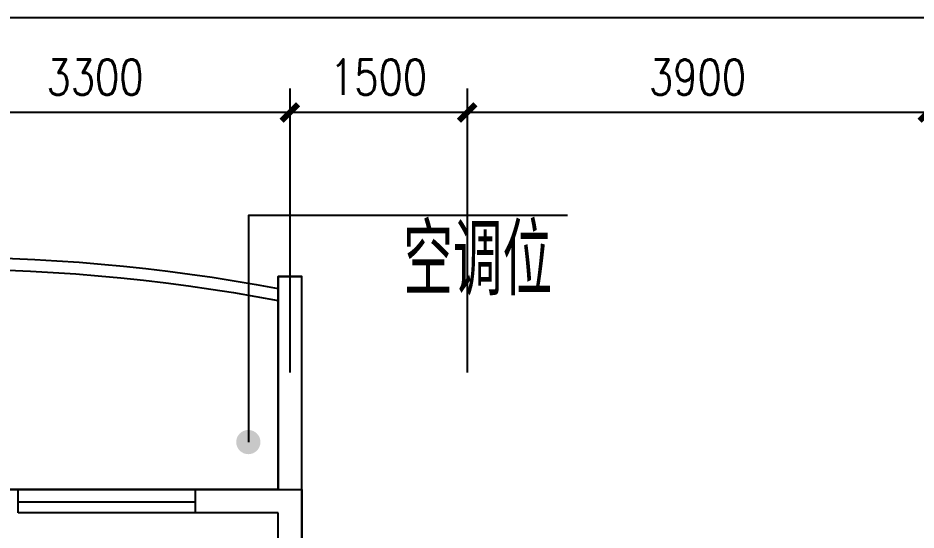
# Model space of a CAD drawing. Header units: millimetres. Extents: x 1143 to 39838, y 578 to 35727.
# Drawn here: x 21287 to 28889, y 30395 to 34727 of the extents above; entities that cross this region are included whole.
import ezdxf

# ---------------------------------------------------------------- set-up
doc = ezdxf.new("R2010")
doc.units = ezdxf.units.MM
for name, color, linetype in [('3', 7, 'Continuous'), ('AXIS', 3, 'Continuous'), ('JJ', 8, 'Continuous'), ('PUB_WINDW', 7, 'Continuous'), ('T', 7, 'Continuous'), ('WALL', 255, 'Continuous'), ('WINDOW', 2, 'Continuous')]:
    doc.layers.add(name, color=color, linetype=linetype)
doc.styles.add('DIM_FONT', font='SIMPLEX', dxfattribs={"width": 0.8})
doc.styles.add('HZ', font='txt', dxfattribs={"width": 0.7, "height": 5, "bigfont": 'hztxt'})
doc.styles.get("Standard").update_dxf_attribs({"font": 'arial.ttf'})
doc.dimstyles.new('AXIS', dxfattribs={"dimtxt": 300, "dimasz": 1, "dimexe": 250, "dimexo": 300, "dimgap": 0.09, "dimtad": 1, "dimdec": 0, "dimzin": 0, "dimdsep": 46, "dimtxsty": 'DIM_FONT', "dimblk": '_DIMX', "dimcen": 0.09, "dimse1": 1, "dimse2": 1, "dimclrt": 7, "dimadec": 0, "dimazin": 0, "dimtfac": 1, "dimtdec": 0, "dimtix": 1, "dimtmove": 2, "dimatfit": 3, "dimldrblk": '_DIMX', "dimfxl": 1, "dimtolj": 1, "dimtzin": 0, "dimarcsym": 0})

# ---------------------------------------------------------------- blocks, each defined once
blk = doc.blocks.new('_DIMX')
at = {"const_width": 50}
blk.add_lwpolyline([(-70, -70), (70, 70)], dxfattribs=at)
blk = doc.blocks.new('*D62')
at = {"color": 0, "linetype": 'ByBlock', "transparency": 16777216}
blk.add_line((632167.8, 391548.4), (603969.8, 391548.4), dxfattribs=at)
at = {"layer": 'DEFPOINTS', "color": 0, "linetype": 'ByBlock', "transparency": 16777216}
for p in [(603968.8, 391548.4), (603968.8, 388548.4), (632168.8, 388548.4)]:
    blk.add_point(p, dxfattribs=at)
at = {"color": 0, "linetype": 'ByBlock', "transparency": 16777216, "rotation": 180}
blk.add_blockref('_DIMX', (603968.8, 391548.4), dxfattribs=at)
at = {"color": 0, "linetype": 'ByBlock', "transparency": 16777216}
blk.add_blockref('_DIMX', (632168.8, 391548.4), dxfattribs=at)
at = {"color": 7, "linetype": 'ByBlock', "transparency": 16777216, "insert": (618068.8, 391848.4), "char_height": 300, "attachment_point": 5, "style": 'DIM_FONT'}
blk.add_mtext('\\A1;28200', dxfattribs=at)
blk = doc.blocks.new('*D68')
at = {"color": 0, "linetype": 'ByBlock', "transparency": 16777216}
blk.add_line((624967.8, 390748.4), (623469.8, 390748.4), dxfattribs=at)
at = {"layer": 'DEFPOINTS', "color": 0, "linetype": 'ByBlock', "transparency": 16777216}
for p in [(623468.8, 390748.4), (623468.8, 388548.4), (624968.8, 388548.4)]:
    blk.add_point(p, dxfattribs=at)
at = {"color": 0, "linetype": 'ByBlock', "transparency": 16777216, "rotation": 180}
blk.add_blockref('_DIMX', (623468.8, 390748.4), dxfattribs=at)
at = {"color": 0, "linetype": 'ByBlock', "transparency": 16777216}
blk.add_blockref('_DIMX', (624968.8, 390748.4), dxfattribs=at)
at = {"color": 7, "linetype": 'ByBlock', "transparency": 16777216, "insert": (624218.8, 391048.4), "char_height": 300, "attachment_point": 5, "style": 'DIM_FONT'}
blk.add_mtext('\\A1;1500', dxfattribs=at)
blk = doc.blocks.new('M_B14FAZ')
for p, q in [((-0.5, 0.5), (0.5, 0.5)), ((0.5, 0.0211), (-0.5, 0.0211)), ((-0.5, -0.5), (0.5, -0.5))]:
    blk.add_line(p, q)
blk = doc.blocks.new('*D71')
at = {"color": 0, "linetype": 'ByBlock', "transparency": 16777216}
blk.add_line((623467.8, 390748.4), (620169.8, 390748.4), dxfattribs=at)
at = {"layer": 'DEFPOINTS', "color": 0, "linetype": 'ByBlock', "transparency": 16777216}
for p in [(620168.8, 390748.4), (620168.8, 388548.4), (623468.8, 388548.4)]:
    blk.add_point(p, dxfattribs=at)
at = {"color": 0, "linetype": 'ByBlock', "transparency": 16777216, "rotation": 180}
blk.add_blockref('_DIMX', (620168.8, 390748.4), dxfattribs=at)
at = {"color": 0, "linetype": 'ByBlock', "transparency": 16777216}
blk.add_blockref('_DIMX', (623468.8, 390748.4), dxfattribs=at)
at = {"color": 7, "linetype": 'ByBlock', "transparency": 16777216, "insert": (621818.8, 391048.4), "char_height": 300, "attachment_point": 5, "style": 'DIM_FONT'}
blk.add_mtext('\\A1;3300', dxfattribs=at)
blk = doc.blocks.new('*D73')
at = {"color": 0, "linetype": 'ByBlock', "transparency": 16777216}
blk.add_line((628867.8, 390748.4), (624969.8, 390748.4), dxfattribs=at)
at = {"layer": 'DEFPOINTS', "color": 0, "linetype": 'ByBlock', "transparency": 16777216}
for p in [(624968.8, 390748.4), (624968.8, 388548.4), (628868.8, 388548.4)]:
    blk.add_point(p, dxfattribs=at)
at = {"color": 0, "linetype": 'ByBlock', "transparency": 16777216, "rotation": 180}
blk.add_blockref('_DIMX', (624968.8, 390748.4), dxfattribs=at)
at = {"color": 0, "linetype": 'ByBlock', "transparency": 16777216}
blk.add_blockref('_DIMX', (628868.8, 390748.4), dxfattribs=at)
at = {"color": 7, "linetype": 'ByBlock', "transparency": 16777216, "insert": (626918.8, 391048.4), "char_height": 300, "attachment_point": 5, "style": 'DIM_FONT'}
blk.add_mtext('\\A1;3900', dxfattribs=at)
blk = doc.blocks.new('1T4F81聚福元')
at = {"layer": 'AXIS'}
blk.add_hatch(color=256, dxfattribs=at).paths.add_polyline_path([(-2054.7, 1700, 1), (-1849.7, 1700, 1)])
blk.add_line((-1500, 300), (-1500, 3100))
at = {"layer": '3'}
for points in [[(-8900, 1300), (-8900, 2623.7, -1.197062), (-7700.2, 2950.8, -0.096675), (-1700, 3000)], [(-8800, 1300), (-8800, 2647.4, -1.366499), (-7802.2, 2827.5, -0.098998), (-1700, 2898.3, -0.098695)]]:
    blk.add_lwpolyline(points, format="xyb", dxfattribs=at)
at = {"layer": 'AXIS'}
for p, q in [((-1600, 4690.2), (-1600, 2288)), ((-100, 4690.2), (-100, 2288))]:
    blk.add_line(p, q, dxfattribs=at)
blk.add_lwpolyline([(750.2, 3617.6), (-1952.2, 3617.6), (-1952.2, 1700)], dxfattribs=at)
at = {"layer": 'WALL'}
for p, q in [((-1700, 1300), (-1700, 3100)), ((-1700, 3100), (-1500, 3100)), ((-3900, 1100), (-3900, 1300)), ((-3900, 1100), (-3900, 1300)), ((-2400, 1100), (-2400, 1300)), ((-2400, 1300), (-1700, 1300)), ((-1700, 1100), (-2400, 1100)), ((-1700, -2000), (-1700, 1100))]:
    blk.add_line(p, q, dxfattribs=at)
at = {"layer": 'WINDOW'}
blk.add_lwpolyline([(4600, -1000), (0, -1000), (0, 800), (-200, 800), (-216, -4000), (-1500, -4000), (-1500, 3100), (-1500, 3100), (-1700, 3100), (-1700, 1300), (-8900, 1300), (-8900, -2300), (-10200, -2300), (-10200, 800), (-10400, 800), (-10400, -1000), (-18300, -1000)], dxfattribs=at)
blk.add_lwpolyline([(-10300, -1000), (-10200, -1000), (-10200, -4400), (-8900, -4400), (-8900, 1300), (-1500, 1300), (-1500, -4400), (-200, -4400), (-100, -4400), (-100, -7500), (-10300, -7500)], close=True, dxfattribs=at)
at = {"layer": 'WINDOW', "xscale": 1500, "yscale": 200, "zscale": 1500, "rotation": 180}
blk.add_blockref('M_B14FAZ', (-3150, 1200), dxfattribs=at)
at = {"style": 'DIM_FONT', "oblique": -180, "text_generation_flag": 4, "width": 0.8, "flags": 9}
for tag, p, rotation in [('XSIZE', (1326.3, -15051.1), 135), ('YSIZE', (1326.3, -15051.1), 135), ('XSIZE', (3900.1, -18100), 45), ('YSIZE', (3900.1, -18100), 45)]:
    blk.add_attdef(tag, p, '', height=0.5, rotation=rotation, dxfattribs=at)
at = {"layer": 'JJ', "oblique": -180, "text_generation_flag": 4, "width": 0.8, "flags": 9}
for p in [(1764.7, -14093.6), (2339, -19893.8)]:
    blk.add_attdef('XSIZE', p, '', height=0.441, dxfattribs=at)
blk.add_attdef('XSIZE', (-13521.8, -18540), '', height=0.441, rotation=90, dxfattribs=at)
at = {"layer": 'T', "style": 'HZ', "width": 0.7}
blk.add_text('空调位', height=600, dxfattribs=at).set_placement((-641, 2940.2))
at = {"layer": 'AXIS'}
dim = blk.add_aligned_dim(p1=(7100, 2288), p2=(-21100, 2288), distance=-3000, dimstyle='AXIS', dxfattribs=at)
dim.commit()
dim.dimension.update_dxf_attribs({"geometry": '*D62', "text_midpoint": (-7000, 5588), "insert": (-625068.8, -386260.4)})
for base, p1, p2, picture, middle in [((-4900, 4488), (-1600, 2288), (-4900, 2288), '*D71', (-3250, 4788)), ((-1600, 4488), (-100, 2288), (-1600, 2288), '*D68', (-850, 4788)), ((-100, 4488), (3800, 2288), (-100, 2288), '*D73', (1850, 4788))]:
    dim = blk.add_linear_dim(base=base, p1=p1, p2=p2, dimstyle='AXIS', dxfattribs=at)
    dim.commit()
    dim.dimension.update_dxf_attribs({"geometry": picture, "text_midpoint": middle, "insert": (-625068.8, -386260.4)})

msp = doc.modelspace()

# ---------------------------------------------------------------- block references
at = {"layer": 'PUB_WINDW'}
msp.add_blockref('1T4F81聚福元', (25189.3, 29439.1), dxfattribs=at)

doc.saveas('drawing.dxf')
